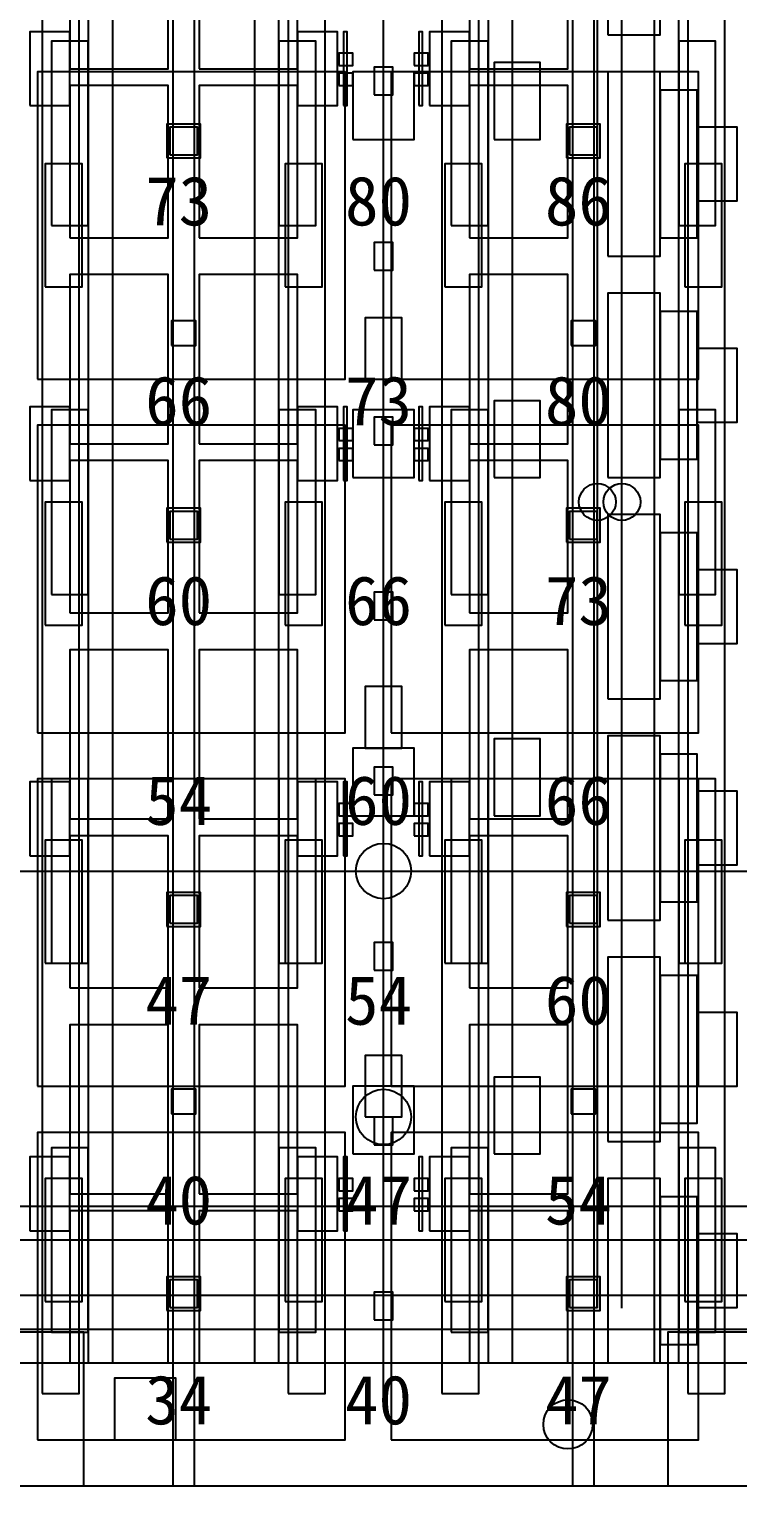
# Model space of a CAD drawing. Header units: metres. Extents: x -1640 to 1560, y -268 to 2338.
# Drawn here: x 48.23 to 71.28, y 1569 to 1616.39 of the extents above; entities that cross this region are included whole.
import ezdxf

# ---------------------------------------------------------------- set-up
doc = ezdxf.new("R2010")
doc.units = ezdxf.units.M
for name, color, linetype in [('1F_CHL', 4, 'Continuous'), ('1F_EHS_GAS_DETECTOR', 6, 'Continuous'), ('1F_EHS_SAFETY_SHOWER_EYEWASH_CONCEPT', 3, 'Continuous'), ('1F_PUMP', 2, 'Continuous'), ('1F_SCR', 3, 'Continuous'), ('1F_STRUCT_COLUMN', 8, 'Continuous'), ('1F_ZONE', 3, 'Continuous'), ('2F_CSF_LATERAL_RACK_CONCEPT', 9, 'Continuous'), ('2F_EHS_GAS_DETECTOR', 6, 'Continuous'), ('2F_RFG', 5, 'Continuous'), ('2F_STRUCT_COLUMN', 8, 'Continuous'), ('2F_VMB', 6, 'Continuous'), ('2F_ZONE', 3, 'Continuous'), ('3F_CLEANROOM_OVERHEAD_PIPE_DUCT_CONCEPT', 9, 'Continuous'), ('3F_EHS_EGRESS_DIST_M', 2, 'Continuous'), ('3F_ETCH', 2, 'Continuous'), ('3F_FOUP', 5, 'Continuous'), ('3F_OHT', 9, 'Continuous'), ('3F_OHTV', 1, 'Continuous'), ('3F_PHOTO', 1, 'Continuous'), ('3F_STRUCT_COLUMN', 8, 'Continuous'), ('3F_TBAR', 6, 'Continuous'), ('3F_ZONE', 3, 'Continuous'), ('4F_FFU', 1, 'Continuous'), ('4F_STRUCT_PLENUM_TRUSS_CONCEPT', 9, 'Continuous'), ('4F_ZONE', 3, 'Continuous'), ('5F_CHL', 4, 'Continuous'), ('5F_EHS_GAS_DETECTOR', 6, 'Continuous'), ('5F_EHS_SAFETY_SHOWER_EYEWASH_CONCEPT', 3, 'Continuous'), ('5F_PUMP', 2, 'Continuous'), ('5F_SCR', 3, 'Continuous'), ('5F_STRUCT_COLUMN', 8, 'Continuous'), ('5F_ZONE', 3, 'Continuous'), ('6F_CSF_LATERAL_RACK_CONCEPT', 9, 'Continuous'), ('6F_EHS_GAS_DETECTOR', 6, 'Continuous'), ('6F_RFG', 5, 'Continuous'), ('6F_STRUCT_COLUMN', 8, 'Continuous'), ('6F_VMB', 6, 'Continuous'), ('6F_ZONE', 3, 'Continuous'), ('7F_CLEANROOM_OVERHEAD_PIPE_DUCT_CONCEPT', 9, 'Continuous'), ('7F_EHS_EGRESS_DIST_M', 2, 'Continuous'), ('7F_ETCH', 2, 'Continuous'), ('7F_FOUP', 5, 'Continuous'), ('7F_OHT', 9, 'Continuous'), ('7F_OHTV', 1, 'Continuous'), ('7F_PHOTO', 1, 'Continuous'), ('7F_STRUCT_COLUMN', 8, 'Continuous'), ('7F_TBAR', 6, 'Continuous'), ('7F_ZONE', 3, 'Continuous'), ('8F_FFU', 1, 'Continuous'), ('8F_STRUCT_PLENUM_TRUSS_CONCEPT', 9, 'Continuous'), ('8F_ZONE', 3, 'Continuous'), ('RF_RSC', 4, 'Continuous'), ('RF_STACK', 2, 'Continuous'), ('UTIL_GAS.SPEC_CONCEPT', 3, 'Continuous'), ('UTIL_PCW.R_CONCEPT', 1, 'Continuous'), ('UTIL_PCW.R_RISER', 1, 'Continuous'), ('UTIL_PCW.S_CONCEPT', 6, 'Continuous'), ('UTIL_PCW.S_RISER', 6, 'Continuous'), ('UTIL_UPW.R_CONCEPT', 2, 'Continuous'), ('UTIL_UPW.S_CONCEPT', 1, 'Continuous'), ('UTIL_WW.AA_CONCEPT', 3, 'Continuous'), ('UTIL_WW.F_CONCEPT', 2, 'Continuous'), ('UTIL_WW.ORG_CONCEPT', 4, 'Continuous')]:
    doc.layers.add(name, color=color, linetype=linetype)

msp = doc.modelspace()

# ---------------------------------------------------------------- linework, layer by layer
at = {"layer": '1F_CHL'}
for points in [[(63.35, 1612.8), (64.85, 1612.8), (64.85, 1615.3), (63.35, 1615.3)], [(63.35, 1601.8), (64.85, 1601.8), (64.85, 1604.3), (63.35, 1604.3)], [(63.35, 1590.8), (64.85, 1590.8), (64.85, 1593.3), (63.35, 1593.3)], [(63.35, 1579.8), (64.85, 1579.8), (64.85, 1582.3), (63.35, 1582.3)]]:
    msp.add_lwpolyline(points, close=True, dxfattribs=at)
at = {"layer": '1F_EHS_GAS_DETECTOR'}
msp.add_circle((59.75, 1581), 0.9, dxfattribs=at)
at = {"layer": '1F_EHS_SAFETY_SHOWER_EYEWASH_CONCEPT'}
msp.add_circle((65.75, 1571), 0.8, dxfattribs=at)
at = {"layer": '1F_PUMP'}
for points in [[(48.75, 1608), (49.95, 1608), (49.95, 1612), (48.75, 1612)], [(56.55, 1608), (57.75, 1608), (57.75, 1612), (56.55, 1612)], [(61.75, 1608), (62.95, 1608), (62.95, 1612), (61.75, 1612)], [(69.55, 1608), (70.75, 1608), (70.75, 1612), (69.55, 1612)], [(48.75, 1597), (49.95, 1597), (49.95, 1601), (48.75, 1601)], [(56.55, 1597), (57.75, 1597), (57.75, 1601), (56.55, 1601)], [(61.75, 1597), (62.95, 1597), (62.95, 1601), (61.75, 1601)], [(69.55, 1597), (70.75, 1597), (70.75, 1601), (69.55, 1601)], [(48.75, 1586), (49.95, 1586), (49.95, 1590), (48.75, 1590)], [(56.55, 1586), (57.75, 1586), (57.75, 1590), (56.55, 1590)], [(61.75, 1586), (62.95, 1586), (62.95, 1590), (61.75, 1590)], [(69.55, 1586), (70.75, 1586), (70.75, 1590), (69.55, 1590)], [(48.75, 1575), (49.95, 1575), (49.95, 1579), (48.75, 1579)], [(56.55, 1575), (57.75, 1575), (57.75, 1579), (56.55, 1579)], [(61.75, 1575), (62.95, 1575), (62.95, 1579), (61.75, 1579)], [(69.55, 1575), (70.75, 1575), (70.75, 1579), (69.55, 1579)]]:
    msp.add_lwpolyline(points, close=True, dxfattribs=at)
at = {"layer": '1F_SCR'}
for points in [[(58.75, 1612.8), (60.75, 1612.8), (60.75, 1615), (58.75, 1615)], [(58.75, 1601.8), (60.75, 1601.8), (60.75, 1604), (58.75, 1604)], [(58.75, 1590.8), (60.75, 1590.8), (60.75, 1593), (58.75, 1593)], [(58.75, 1579.8), (60.75, 1579.8), (60.75, 1582), (58.75, 1582)]]:
    msp.add_lwpolyline(points, close=True, dxfattribs=at)
at = {"layer": '1F_STRUCT_COLUMN'}
for points in [[(52.7, 1612.2), (53.8, 1612.2), (53.8, 1613.3), (52.7, 1613.3)], [(65.7, 1612.2), (66.8, 1612.2), (66.8, 1613.3), (65.7, 1613.3)], [(52.7, 1599.7), (53.8, 1599.7), (53.8, 1600.8), (52.7, 1600.8)], [(65.7, 1599.7), (66.8, 1599.7), (66.8, 1600.8), (65.7, 1600.8)], [(52.7, 1587.2), (53.8, 1587.2), (53.8, 1588.3), (52.7, 1588.3)], [(65.7, 1587.2), (66.8, 1587.2), (66.8, 1588.3), (65.7, 1588.3)], [(52.7, 1574.7), (53.8, 1574.7), (53.8, 1575.8), (52.7, 1575.8)], [(65.7, 1574.7), (66.8, 1574.7), (66.8, 1575.8), (65.7, 1575.8)]]:
    msp.add_lwpolyline(points, close=True, dxfattribs=at)
at = {"layer": '1F_ZONE'}
msp.add_lwpolyline([(-33.5, 1569), (192, 1569), (192, 1723), (-33.5, 1723)], close=True, dxfattribs=at)
at = {"layer": '2F_CSF_LATERAL_RACK_CONCEPT'}
for points in [[(50.15, 1573), (50.95, 1573), (50.95, 1719), (50.15, 1719)], [(55.55, 1573), (56.35, 1573), (56.35, 1719), (55.55, 1719)], [(63.15, 1573), (63.95, 1573), (63.95, 1719), (63.15, 1719)], [(68.55, 1573), (69.35, 1573), (69.35, 1719), (68.55, 1719)]]:
    msp.add_lwpolyline(points, close=True, dxfattribs=at)
at = {"layer": '2F_EHS_GAS_DETECTOR'}
msp.add_circle((59.75, 1589), 0.9, dxfattribs=at)
at = {"layer": '2F_RFG'}
for points in [[(48.95, 1610), (50.15, 1610), (50.15, 1616), (48.95, 1616)], [(56.35, 1610), (57.55, 1610), (57.55, 1616), (56.35, 1616)], [(61.95, 1610), (63.15, 1610), (63.15, 1616), (61.95, 1616)], [(69.35, 1610), (70.55, 1610), (70.55, 1616), (69.35, 1616)], [(48.95, 1598), (50.15, 1598), (50.15, 1604), (48.95, 1604)], [(56.35, 1598), (57.55, 1598), (57.55, 1604), (56.35, 1604)], [(61.95, 1598), (63.15, 1598), (63.15, 1604), (61.95, 1604)], [(69.35, 1598), (70.55, 1598), (70.55, 1604), (69.35, 1604)], [(48.95, 1586), (50.15, 1586), (50.15, 1592), (48.95, 1592)], [(56.35, 1586), (57.55, 1586), (57.55, 1592), (56.35, 1592)], [(61.95, 1586), (63.15, 1586), (63.15, 1592), (61.95, 1592)], [(69.35, 1586), (70.55, 1586), (70.55, 1592), (69.35, 1592)], [(48.95, 1574), (50.15, 1574), (50.15, 1580), (48.95, 1580)], [(56.35, 1574), (57.55, 1574), (57.55, 1580), (56.35, 1580)], [(61.95, 1574), (63.15, 1574), (63.15, 1580), (61.95, 1580)], [(69.35, 1574), (70.55, 1574), (70.55, 1580), (69.35, 1580)]]:
    msp.add_lwpolyline(points, close=True, dxfattribs=at)
at = {"layer": '2F_STRUCT_COLUMN'}
for points in [[(52.8, 1612.3), (53.7, 1612.3), (53.7, 1613.2), (52.8, 1613.2)], [(65.8, 1612.3), (66.7, 1612.3), (66.7, 1613.2), (65.8, 1613.2)], [(52.8, 1599.8), (53.7, 1599.8), (53.7, 1600.7), (52.8, 1600.7)], [(65.8, 1599.8), (66.7, 1599.8), (66.7, 1600.7), (65.8, 1600.7)], [(52.8, 1587.3), (53.7, 1587.3), (53.7, 1588.2), (52.8, 1588.2)], [(65.8, 1587.3), (66.7, 1587.3), (66.7, 1588.2), (65.8, 1588.2)], [(52.8, 1574.8), (53.7, 1574.8), (53.7, 1575.7), (52.8, 1575.7)], [(65.8, 1574.8), (66.7, 1574.8), (66.7, 1575.7), (65.8, 1575.7)]]:
    msp.add_lwpolyline(points, close=True, dxfattribs=at)
at = {"layer": '2F_VMB'}
for points in [[(59.15, 1605), (60.35, 1605), (60.35, 1607), (59.15, 1607)], [(59.15, 1593), (60.35, 1593), (60.35, 1595), (59.15, 1595)], [(59.15, 1581), (60.35, 1581), (60.35, 1583), (59.15, 1583)]]:
    msp.add_lwpolyline(points, close=True, dxfattribs=at)
at = {"layer": '2F_ZONE'}
msp.add_lwpolyline([(-33.5, 1569), (192, 1569), (192, 1723), (-33.5, 1723)], close=True, dxfattribs=at)
at = {"layer": '3F_CLEANROOM_OVERHEAD_PIPE_DUCT_CONCEPT'}
for points in [[(48.65, 1572), (49.85, 1572), (49.85, 1720), (48.65, 1720)], [(56.65, 1572), (57.85, 1572), (57.85, 1720), (56.65, 1720)], [(61.65, 1572), (62.85, 1572), (62.85, 1720), (61.65, 1720)], [(69.65, 1572), (70.85, 1572), (70.85, 1720), (69.65, 1720)]]:
    msp.add_lwpolyline(points, close=True, dxfattribs=at)
at = {"layer": '3F_ETCH'}
for points in [[(67.05, 1616.2), (68.75, 1616.2), (68.75, 1622.2), (67.05, 1622.2)], [(67.05, 1609), (68.75, 1609), (68.75, 1615), (67.05, 1615)], [(68.75, 1609.6), (69.95, 1609.6), (69.95, 1614.4), (68.75, 1614.4)], [(69.95, 1610.8), (71.25, 1610.8), (71.25, 1613.2), (69.95, 1613.2)], [(67.05, 1601.8), (68.75, 1601.8), (68.75, 1607.8), (67.05, 1607.8)], [(68.75, 1602.4), (69.95, 1602.4), (69.95, 1607.2), (68.75, 1607.2)], [(69.95, 1603.6), (71.25, 1603.6), (71.25, 1606), (69.95, 1606)], [(67.05, 1594.6), (68.75, 1594.6), (68.75, 1600.6), (67.05, 1600.6)], [(68.75, 1595.2), (69.95, 1595.2), (69.95, 1600), (68.75, 1600)], [(69.95, 1596.4), (71.25, 1596.4), (71.25, 1598.8), (69.95, 1598.8)], [(67.05, 1587.4), (68.75, 1587.4), (68.75, 1593.4), (67.05, 1593.4)], [(68.75, 1588), (69.95, 1588), (69.95, 1592.8), (68.75, 1592.8)], [(69.95, 1589.2), (71.25, 1589.2), (71.25, 1591.6), (69.95, 1591.6)], [(67.05, 1580.2), (68.75, 1580.2), (68.75, 1586.2), (67.05, 1586.2)], [(68.75, 1580.8), (69.95, 1580.8), (69.95, 1585.6), (68.75, 1585.6)], [(69.95, 1582), (71.25, 1582), (71.25, 1584.4), (69.95, 1584.4)], [(67.05, 1573), (68.75, 1573), (68.75, 1579), (67.05, 1579)], [(68.75, 1573.6), (69.95, 1573.6), (69.95, 1578.4), (68.75, 1578.4)], [(69.95, 1574.8), (71.25, 1574.8), (71.25, 1577.2), (69.95, 1577.2)]]:
    msp.add_lwpolyline(points, close=True, dxfattribs=at)
at = {"layer": '3F_FOUP'}
for points in [[(58.3, 1615.2), (58.75, 1615.2), (58.75, 1615.6), (58.3, 1615.6)], [(60.75, 1615.2), (61.2, 1615.2), (61.2, 1615.6), (60.75, 1615.6)], [(58.3, 1614.55), (58.75, 1614.55), (58.75, 1614.95), (58.3, 1614.95)], [(60.75, 1614.55), (61.2, 1614.55), (61.2, 1614.95), (60.75, 1614.95)], [(58.3, 1603), (58.75, 1603), (58.75, 1603.4), (58.3, 1603.4)], [(60.75, 1603), (61.2, 1603), (61.2, 1603.4), (60.75, 1603.4)], [(58.3, 1602.35), (58.75, 1602.35), (58.75, 1602.75), (58.3, 1602.75)], [(60.75, 1602.35), (61.2, 1602.35), (61.2, 1602.75), (60.75, 1602.75)], [(58.3, 1590.8), (58.75, 1590.8), (58.75, 1591.2), (58.3, 1591.2)], [(60.75, 1590.8), (61.2, 1590.8), (61.2, 1591.2), (60.75, 1591.2)], [(58.3, 1590.15), (58.75, 1590.15), (58.75, 1590.55), (58.3, 1590.55)], [(60.75, 1590.15), (61.2, 1590.15), (61.2, 1590.55), (60.75, 1590.55)], [(58.3, 1578.6), (58.75, 1578.6), (58.75, 1579), (58.3, 1579)], [(60.75, 1578.6), (61.2, 1578.6), (61.2, 1579), (60.75, 1579)], [(58.3, 1577.95), (58.75, 1577.95), (58.75, 1578.35), (58.3, 1578.35)], [(60.75, 1577.95), (61.2, 1577.95), (61.2, 1578.35), (60.75, 1578.35)]]:
    msp.add_lwpolyline(points, close=True, dxfattribs=at)
at = {"layer": '3F_OHT'}
msp.add_line((59.75, 1572), (59.75, 1642), dxfattribs=at)
at = {"layer": '3F_OHTV'}
for points in [[(59.45, 1614.25), (60.05, 1614.25), (60.05, 1615.15), (59.45, 1615.15)], [(59.45, 1608.55), (60.05, 1608.55), (60.05, 1609.45), (59.45, 1609.45)], [(59.45, 1602.86), (60.05, 1602.86), (60.05, 1603.76), (59.45, 1603.76)], [(59.45, 1597.17), (60.05, 1597.17), (60.05, 1598.07), (59.45, 1598.07)], [(59.45, 1591.48), (60.05, 1591.48), (60.05, 1592.38), (59.45, 1592.38)], [(59.45, 1585.78), (60.05, 1585.78), (60.05, 1586.68), (59.45, 1586.68)], [(59.45, 1580.09), (60.05, 1580.09), (60.05, 1580.99), (59.45, 1580.99)], [(59.45, 1574.4), (60.05, 1574.4), (60.05, 1575.3), (59.45, 1575.3)]]:
    msp.add_lwpolyline(points, close=True, dxfattribs=at)
at = {"layer": '3F_PHOTO'}
for points in [[(49.55, 1615.1), (52.75, 1615.1), (52.75, 1620.6), (49.55, 1620.6)], [(53.75, 1615.1), (56.95, 1615.1), (56.95, 1620.6), (53.75, 1620.6)], [(62.55, 1615.1), (65.75, 1615.1), (65.75, 1620.6), (62.55, 1620.6)], [(48.25, 1613.9), (49.55, 1613.9), (49.55, 1616.3), (48.25, 1616.3)], [(56.95, 1613.9), (58.25, 1613.9), (58.25, 1616.3), (56.95, 1616.3)], [(61.25, 1613.9), (62.55, 1613.9), (62.55, 1616.3), (61.25, 1616.3)], [(49.55, 1609.6), (52.75, 1609.6), (52.75, 1614.55), (49.55, 1614.55)], [(53.75, 1609.6), (56.95, 1609.6), (56.95, 1614.55), (53.75, 1614.55)], [(62.55, 1609.6), (65.75, 1609.6), (65.75, 1614.55), (62.55, 1614.55)], [(49.55, 1602.9), (52.75, 1602.9), (52.75, 1608.4), (49.55, 1608.4)], [(53.75, 1602.9), (56.95, 1602.9), (56.95, 1608.4), (53.75, 1608.4)], [(62.55, 1602.9), (65.75, 1602.9), (65.75, 1608.4), (62.55, 1608.4)], [(48.25, 1601.7), (49.55, 1601.7), (49.55, 1604.1), (48.25, 1604.1)], [(56.95, 1601.7), (58.25, 1601.7), (58.25, 1604.1), (56.95, 1604.1)], [(61.25, 1601.7), (62.55, 1601.7), (62.55, 1604.1), (61.25, 1604.1)], [(49.55, 1597.4), (52.75, 1597.4), (52.75, 1602.35), (49.55, 1602.35)], [(53.75, 1597.4), (56.95, 1597.4), (56.95, 1602.35), (53.75, 1602.35)], [(62.55, 1597.4), (65.75, 1597.4), (65.75, 1602.35), (62.55, 1602.35)], [(49.55, 1590.7), (52.75, 1590.7), (52.75, 1596.2), (49.55, 1596.2)], [(53.75, 1590.7), (56.95, 1590.7), (56.95, 1596.2), (53.75, 1596.2)], [(62.55, 1590.7), (65.75, 1590.7), (65.75, 1596.2), (62.55, 1596.2)], [(48.25, 1589.5), (49.55, 1589.5), (49.55, 1591.9), (48.25, 1591.9)], [(56.95, 1589.5), (58.25, 1589.5), (58.25, 1591.9), (56.95, 1591.9)], [(61.25, 1589.5), (62.55, 1589.5), (62.55, 1591.9), (61.25, 1591.9)], [(49.55, 1585.2), (52.75, 1585.2), (52.75, 1590.15), (49.55, 1590.15)], [(53.75, 1585.2), (56.95, 1585.2), (56.95, 1590.15), (53.75, 1590.15)], [(62.55, 1585.2), (65.75, 1585.2), (65.75, 1590.15), (62.55, 1590.15)], [(49.55, 1578.5), (52.75, 1578.5), (52.75, 1584), (49.55, 1584)], [(53.75, 1578.5), (56.95, 1578.5), (56.95, 1584), (53.75, 1584)], [(62.55, 1578.5), (65.75, 1578.5), (65.75, 1584), (62.55, 1584)], [(48.25, 1577.3), (49.55, 1577.3), (49.55, 1579.7), (48.25, 1579.7)], [(56.95, 1577.3), (58.25, 1577.3), (58.25, 1579.7), (56.95, 1579.7)], [(61.25, 1577.3), (62.55, 1577.3), (62.55, 1579.7), (61.25, 1579.7)], [(49.55, 1573), (52.75, 1573), (52.75, 1577.95), (49.55, 1577.95)], [(53.75, 1573), (56.95, 1573), (56.95, 1577.95), (53.75, 1577.95)], [(62.55, 1573), (65.75, 1573), (65.75, 1577.95), (62.55, 1577.95)]]:
    msp.add_lwpolyline(points, close=True, dxfattribs=at)
at = {"layer": '3F_STRUCT_COLUMN'}
for points in [[(52.85, 1606.1), (53.65, 1606.1), (53.65, 1606.9), (52.85, 1606.9)], [(65.85, 1606.1), (66.65, 1606.1), (66.65, 1606.9), (65.85, 1606.9)], [(52.85, 1581.1), (53.65, 1581.1), (53.65, 1581.9), (52.85, 1581.9)], [(65.85, 1581.1), (66.65, 1581.1), (66.65, 1581.9), (65.85, 1581.9)]]:
    msp.add_lwpolyline(points, close=True, dxfattribs=at)
at = {"layer": '3F_TBAR'}
for points in [[(58.45, 1613.9), (58.57, 1613.9), (58.57, 1616.3), (58.45, 1616.3)], [(60.9, 1613.9), (61.02, 1613.9), (61.02, 1616.3), (60.9, 1616.3)], [(58.45, 1601.7), (58.57, 1601.7), (58.57, 1604.1), (58.45, 1604.1)], [(60.9, 1601.7), (61.02, 1601.7), (61.02, 1604.1), (60.9, 1604.1)], [(58.45, 1589.5), (58.57, 1589.5), (58.57, 1591.9), (58.45, 1591.9)], [(60.9, 1589.5), (61.02, 1589.5), (61.02, 1591.9), (60.9, 1591.9)], [(58.45, 1577.3), (58.57, 1577.3), (58.57, 1579.7), (58.45, 1579.7)], [(60.9, 1577.3), (61.02, 1577.3), (61.02, 1579.7), (60.9, 1579.7)]]:
    msp.add_lwpolyline(points, close=True, dxfattribs=at)
at = {"layer": '3F_ZONE'}
msp.add_lwpolyline([(-33.5, 1569), (192, 1569), (192, 1723), (-33.5, 1723)], close=True, dxfattribs=at)
at = {"layer": '4F_FFU'}
for points in [[(48.5, 1605), (58.5, 1605), (58.5, 1615), (48.5, 1615)], [(60, 1605), (70, 1605), (70, 1615), (60, 1615)], [(48.5, 1593.5), (58.5, 1593.5), (58.5, 1603.5), (48.5, 1603.5)], [(60, 1593.5), (70, 1593.5), (70, 1603.5), (60, 1603.5)], [(48.5, 1582), (58.5, 1582), (58.5, 1592), (48.5, 1592)], [(60, 1582), (70, 1582), (70, 1592), (60, 1592)], [(48.5, 1570.5), (58.5, 1570.5), (58.5, 1580.5), (48.5, 1580.5)], [(60, 1570.5), (70, 1570.5), (70, 1580.5), (60, 1580.5)]]:
    msp.add_lwpolyline(points, close=True, dxfattribs=at)
at = {"layer": '4F_STRUCT_PLENUM_TRUSS_CONCEPT'}
for points in [[(52.9, 1569), (53.6, 1569), (53.6, 1723), (52.9, 1723)], [(65.9, 1569), (66.6, 1569), (66.6, 1723), (65.9, 1723)]]:
    msp.add_lwpolyline(points, close=True, dxfattribs=at)
at = {"layer": '4F_ZONE'}
msp.add_lwpolyline([(-33.5, 1569), (192, 1569), (192, 1723), (-33.5, 1723)], close=True, dxfattribs=at)
at = {"layer": '5F_CHL'}
for points in [[(63.35, 1612.8), (64.85, 1612.8), (64.85, 1615.3), (63.35, 1615.3)], [(63.35, 1601.8), (64.85, 1601.8), (64.85, 1604.3), (63.35, 1604.3)], [(63.35, 1590.8), (64.85, 1590.8), (64.85, 1593.3), (63.35, 1593.3)], [(63.35, 1579.8), (64.85, 1579.8), (64.85, 1582.3), (63.35, 1582.3)]]:
    msp.add_lwpolyline(points, close=True, dxfattribs=at)
at = {"layer": '5F_EHS_GAS_DETECTOR'}
msp.add_circle((59.75, 1581), 0.9, dxfattribs=at)
at = {"layer": '5F_EHS_SAFETY_SHOWER_EYEWASH_CONCEPT'}
msp.add_circle((65.75, 1571), 0.8, dxfattribs=at)
at = {"layer": '5F_PUMP'}
for points in [[(48.75, 1608), (49.95, 1608), (49.95, 1612), (48.75, 1612)], [(56.55, 1608), (57.75, 1608), (57.75, 1612), (56.55, 1612)], [(61.75, 1608), (62.95, 1608), (62.95, 1612), (61.75, 1612)], [(69.55, 1608), (70.75, 1608), (70.75, 1612), (69.55, 1612)], [(48.75, 1597), (49.95, 1597), (49.95, 1601), (48.75, 1601)], [(56.55, 1597), (57.75, 1597), (57.75, 1601), (56.55, 1601)], [(61.75, 1597), (62.95, 1597), (62.95, 1601), (61.75, 1601)], [(69.55, 1597), (70.75, 1597), (70.75, 1601), (69.55, 1601)], [(48.75, 1586), (49.95, 1586), (49.95, 1590), (48.75, 1590)], [(56.55, 1586), (57.75, 1586), (57.75, 1590), (56.55, 1590)], [(61.75, 1586), (62.95, 1586), (62.95, 1590), (61.75, 1590)], [(69.55, 1586), (70.75, 1586), (70.75, 1590), (69.55, 1590)], [(48.75, 1575), (49.95, 1575), (49.95, 1579), (48.75, 1579)], [(56.55, 1575), (57.75, 1575), (57.75, 1579), (56.55, 1579)], [(61.75, 1575), (62.95, 1575), (62.95, 1579), (61.75, 1579)], [(69.55, 1575), (70.75, 1575), (70.75, 1579), (69.55, 1579)]]:
    msp.add_lwpolyline(points, close=True, dxfattribs=at)
at = {"layer": '5F_SCR'}
for points in [[(58.75, 1612.8), (60.75, 1612.8), (60.75, 1615), (58.75, 1615)], [(58.75, 1601.8), (60.75, 1601.8), (60.75, 1604), (58.75, 1604)], [(58.75, 1590.8), (60.75, 1590.8), (60.75, 1593), (58.75, 1593)], [(58.75, 1579.8), (60.75, 1579.8), (60.75, 1582), (58.75, 1582)]]:
    msp.add_lwpolyline(points, close=True, dxfattribs=at)
at = {"layer": '5F_STRUCT_COLUMN'}
for points in [[(52.7, 1612.2), (53.8, 1612.2), (53.8, 1613.3), (52.7, 1613.3)], [(65.7, 1612.2), (66.8, 1612.2), (66.8, 1613.3), (65.7, 1613.3)], [(52.7, 1599.7), (53.8, 1599.7), (53.8, 1600.8), (52.7, 1600.8)], [(65.7, 1599.7), (66.8, 1599.7), (66.8, 1600.8), (65.7, 1600.8)], [(52.7, 1587.2), (53.8, 1587.2), (53.8, 1588.3), (52.7, 1588.3)], [(65.7, 1587.2), (66.8, 1587.2), (66.8, 1588.3), (65.7, 1588.3)], [(52.7, 1574.7), (53.8, 1574.7), (53.8, 1575.8), (52.7, 1575.8)], [(65.7, 1574.7), (66.8, 1574.7), (66.8, 1575.8), (65.7, 1575.8)]]:
    msp.add_lwpolyline(points, close=True, dxfattribs=at)
at = {"layer": '5F_ZONE'}
msp.add_lwpolyline([(-33.5, 1569), (192, 1569), (192, 1723), (-33.5, 1723)], close=True, dxfattribs=at)
at = {"layer": '6F_CSF_LATERAL_RACK_CONCEPT'}
for points in [[(50.15, 1573), (50.95, 1573), (50.95, 1719), (50.15, 1719)], [(55.55, 1573), (56.35, 1573), (56.35, 1719), (55.55, 1719)], [(63.15, 1573), (63.95, 1573), (63.95, 1719), (63.15, 1719)], [(68.55, 1573), (69.35, 1573), (69.35, 1719), (68.55, 1719)]]:
    msp.add_lwpolyline(points, close=True, dxfattribs=at)
at = {"layer": '6F_EHS_GAS_DETECTOR'}
msp.add_circle((59.75, 1589), 0.9, dxfattribs=at)
at = {"layer": '6F_RFG'}
for points in [[(48.95, 1610), (50.15, 1610), (50.15, 1616), (48.95, 1616)], [(56.35, 1610), (57.55, 1610), (57.55, 1616), (56.35, 1616)], [(61.95, 1610), (63.15, 1610), (63.15, 1616), (61.95, 1616)], [(69.35, 1610), (70.55, 1610), (70.55, 1616), (69.35, 1616)], [(48.95, 1598), (50.15, 1598), (50.15, 1604), (48.95, 1604)], [(56.35, 1598), (57.55, 1598), (57.55, 1604), (56.35, 1604)], [(61.95, 1598), (63.15, 1598), (63.15, 1604), (61.95, 1604)], [(69.35, 1598), (70.55, 1598), (70.55, 1604), (69.35, 1604)], [(48.95, 1586), (50.15, 1586), (50.15, 1592), (48.95, 1592)], [(56.35, 1586), (57.55, 1586), (57.55, 1592), (56.35, 1592)], [(61.95, 1586), (63.15, 1586), (63.15, 1592), (61.95, 1592)], [(69.35, 1586), (70.55, 1586), (70.55, 1592), (69.35, 1592)], [(48.95, 1574), (50.15, 1574), (50.15, 1580), (48.95, 1580)], [(56.35, 1574), (57.55, 1574), (57.55, 1580), (56.35, 1580)], [(61.95, 1574), (63.15, 1574), (63.15, 1580), (61.95, 1580)], [(69.35, 1574), (70.55, 1574), (70.55, 1580), (69.35, 1580)]]:
    msp.add_lwpolyline(points, close=True, dxfattribs=at)
at = {"layer": '6F_STRUCT_COLUMN'}
for points in [[(52.8, 1612.3), (53.7, 1612.3), (53.7, 1613.2), (52.8, 1613.2)], [(65.8, 1612.3), (66.7, 1612.3), (66.7, 1613.2), (65.8, 1613.2)], [(52.8, 1599.8), (53.7, 1599.8), (53.7, 1600.7), (52.8, 1600.7)], [(65.8, 1599.8), (66.7, 1599.8), (66.7, 1600.7), (65.8, 1600.7)], [(52.8, 1587.3), (53.7, 1587.3), (53.7, 1588.2), (52.8, 1588.2)], [(65.8, 1587.3), (66.7, 1587.3), (66.7, 1588.2), (65.8, 1588.2)], [(52.8, 1574.8), (53.7, 1574.8), (53.7, 1575.7), (52.8, 1575.7)], [(65.8, 1574.8), (66.7, 1574.8), (66.7, 1575.7), (65.8, 1575.7)]]:
    msp.add_lwpolyline(points, close=True, dxfattribs=at)
at = {"layer": '6F_VMB'}
for points in [[(59.15, 1605), (60.35, 1605), (60.35, 1607), (59.15, 1607)], [(59.15, 1593), (60.35, 1593), (60.35, 1595), (59.15, 1595)], [(59.15, 1581), (60.35, 1581), (60.35, 1583), (59.15, 1583)]]:
    msp.add_lwpolyline(points, close=True, dxfattribs=at)
at = {"layer": '6F_ZONE'}
msp.add_lwpolyline([(-33.5, 1569), (192, 1569), (192, 1723), (-33.5, 1723)], close=True, dxfattribs=at)
at = {"layer": '7F_CLEANROOM_OVERHEAD_PIPE_DUCT_CONCEPT'}
for points in [[(48.65, 1572), (49.85, 1572), (49.85, 1720), (48.65, 1720)], [(56.65, 1572), (57.85, 1572), (57.85, 1720), (56.65, 1720)], [(61.65, 1572), (62.85, 1572), (62.85, 1720), (61.65, 1720)], [(69.65, 1572), (70.85, 1572), (70.85, 1720), (69.65, 1720)]]:
    msp.add_lwpolyline(points, close=True, dxfattribs=at)
at = {"layer": '7F_ETCH'}
for points in [[(67.05, 1616.2), (68.75, 1616.2), (68.75, 1622.2), (67.05, 1622.2)], [(67.05, 1609), (68.75, 1609), (68.75, 1615), (67.05, 1615)], [(68.75, 1609.6), (69.95, 1609.6), (69.95, 1614.4), (68.75, 1614.4)], [(69.95, 1610.8), (71.25, 1610.8), (71.25, 1613.2), (69.95, 1613.2)], [(67.05, 1601.8), (68.75, 1601.8), (68.75, 1607.8), (67.05, 1607.8)], [(68.75, 1602.4), (69.95, 1602.4), (69.95, 1607.2), (68.75, 1607.2)], [(69.95, 1603.6), (71.25, 1603.6), (71.25, 1606), (69.95, 1606)], [(67.05, 1594.6), (68.75, 1594.6), (68.75, 1600.6), (67.05, 1600.6)], [(68.75, 1595.2), (69.95, 1595.2), (69.95, 1600), (68.75, 1600)], [(69.95, 1596.4), (71.25, 1596.4), (71.25, 1598.8), (69.95, 1598.8)], [(67.05, 1587.4), (68.75, 1587.4), (68.75, 1593.4), (67.05, 1593.4)], [(68.75, 1588), (69.95, 1588), (69.95, 1592.8), (68.75, 1592.8)], [(69.95, 1589.2), (71.25, 1589.2), (71.25, 1591.6), (69.95, 1591.6)], [(67.05, 1580.2), (68.75, 1580.2), (68.75, 1586.2), (67.05, 1586.2)], [(68.75, 1580.8), (69.95, 1580.8), (69.95, 1585.6), (68.75, 1585.6)], [(69.95, 1582), (71.25, 1582), (71.25, 1584.4), (69.95, 1584.4)], [(67.05, 1573), (68.75, 1573), (68.75, 1579), (67.05, 1579)], [(68.75, 1573.6), (69.95, 1573.6), (69.95, 1578.4), (68.75, 1578.4)], [(69.95, 1574.8), (71.25, 1574.8), (71.25, 1577.2), (69.95, 1577.2)]]:
    msp.add_lwpolyline(points, close=True, dxfattribs=at)
at = {"layer": '7F_FOUP'}
for points in [[(58.3, 1615.2), (58.75, 1615.2), (58.75, 1615.6), (58.3, 1615.6)], [(60.75, 1615.2), (61.2, 1615.2), (61.2, 1615.6), (60.75, 1615.6)], [(58.3, 1614.55), (58.75, 1614.55), (58.75, 1614.95), (58.3, 1614.95)], [(60.75, 1614.55), (61.2, 1614.55), (61.2, 1614.95), (60.75, 1614.95)], [(58.3, 1603), (58.75, 1603), (58.75, 1603.4), (58.3, 1603.4)], [(60.75, 1603), (61.2, 1603), (61.2, 1603.4), (60.75, 1603.4)], [(58.3, 1602.35), (58.75, 1602.35), (58.75, 1602.75), (58.3, 1602.75)], [(60.75, 1602.35), (61.2, 1602.35), (61.2, 1602.75), (60.75, 1602.75)], [(58.3, 1590.8), (58.75, 1590.8), (58.75, 1591.2), (58.3, 1591.2)], [(60.75, 1590.8), (61.2, 1590.8), (61.2, 1591.2), (60.75, 1591.2)], [(58.3, 1590.15), (58.75, 1590.15), (58.75, 1590.55), (58.3, 1590.55)], [(60.75, 1590.15), (61.2, 1590.15), (61.2, 1590.55), (60.75, 1590.55)], [(58.3, 1578.6), (58.75, 1578.6), (58.75, 1579), (58.3, 1579)], [(60.75, 1578.6), (61.2, 1578.6), (61.2, 1579), (60.75, 1579)], [(58.3, 1577.95), (58.75, 1577.95), (58.75, 1578.35), (58.3, 1578.35)], [(60.75, 1577.95), (61.2, 1577.95), (61.2, 1578.35), (60.75, 1578.35)]]:
    msp.add_lwpolyline(points, close=True, dxfattribs=at)
at = {"layer": '7F_OHT'}
msp.add_line((59.75, 1572), (59.75, 1642), dxfattribs=at)
at = {"layer": '7F_OHTV'}
for points in [[(59.45, 1614.25), (60.05, 1614.25), (60.05, 1615.15), (59.45, 1615.15)], [(59.45, 1608.55), (60.05, 1608.55), (60.05, 1609.45), (59.45, 1609.45)], [(59.45, 1602.86), (60.05, 1602.86), (60.05, 1603.76), (59.45, 1603.76)], [(59.45, 1597.17), (60.05, 1597.17), (60.05, 1598.07), (59.45, 1598.07)], [(59.45, 1591.48), (60.05, 1591.48), (60.05, 1592.38), (59.45, 1592.38)], [(59.45, 1585.78), (60.05, 1585.78), (60.05, 1586.68), (59.45, 1586.68)], [(59.45, 1580.09), (60.05, 1580.09), (60.05, 1580.99), (59.45, 1580.99)], [(59.45, 1574.4), (60.05, 1574.4), (60.05, 1575.3), (59.45, 1575.3)]]:
    msp.add_lwpolyline(points, close=True, dxfattribs=at)
at = {"layer": '7F_PHOTO'}
for points in [[(49.55, 1615.1), (52.75, 1615.1), (52.75, 1620.6), (49.55, 1620.6)], [(53.75, 1615.1), (56.95, 1615.1), (56.95, 1620.6), (53.75, 1620.6)], [(62.55, 1615.1), (65.75, 1615.1), (65.75, 1620.6), (62.55, 1620.6)], [(48.25, 1613.9), (49.55, 1613.9), (49.55, 1616.3), (48.25, 1616.3)], [(56.95, 1613.9), (58.25, 1613.9), (58.25, 1616.3), (56.95, 1616.3)], [(61.25, 1613.9), (62.55, 1613.9), (62.55, 1616.3), (61.25, 1616.3)], [(49.55, 1609.6), (52.75, 1609.6), (52.75, 1614.55), (49.55, 1614.55)], [(53.75, 1609.6), (56.95, 1609.6), (56.95, 1614.55), (53.75, 1614.55)], [(62.55, 1609.6), (65.75, 1609.6), (65.75, 1614.55), (62.55, 1614.55)], [(49.55, 1602.9), (52.75, 1602.9), (52.75, 1608.4), (49.55, 1608.4)], [(53.75, 1602.9), (56.95, 1602.9), (56.95, 1608.4), (53.75, 1608.4)], [(62.55, 1602.9), (65.75, 1602.9), (65.75, 1608.4), (62.55, 1608.4)], [(48.25, 1601.7), (49.55, 1601.7), (49.55, 1604.1), (48.25, 1604.1)], [(56.95, 1601.7), (58.25, 1601.7), (58.25, 1604.1), (56.95, 1604.1)], [(61.25, 1601.7), (62.55, 1601.7), (62.55, 1604.1), (61.25, 1604.1)], [(49.55, 1597.4), (52.75, 1597.4), (52.75, 1602.35), (49.55, 1602.35)], [(53.75, 1597.4), (56.95, 1597.4), (56.95, 1602.35), (53.75, 1602.35)], [(62.55, 1597.4), (65.75, 1597.4), (65.75, 1602.35), (62.55, 1602.35)], [(49.55, 1590.7), (52.75, 1590.7), (52.75, 1596.2), (49.55, 1596.2)], [(53.75, 1590.7), (56.95, 1590.7), (56.95, 1596.2), (53.75, 1596.2)], [(62.55, 1590.7), (65.75, 1590.7), (65.75, 1596.2), (62.55, 1596.2)], [(48.25, 1589.5), (49.55, 1589.5), (49.55, 1591.9), (48.25, 1591.9)], [(56.95, 1589.5), (58.25, 1589.5), (58.25, 1591.9), (56.95, 1591.9)], [(61.25, 1589.5), (62.55, 1589.5), (62.55, 1591.9), (61.25, 1591.9)], [(49.55, 1585.2), (52.75, 1585.2), (52.75, 1590.15), (49.55, 1590.15)], [(53.75, 1585.2), (56.95, 1585.2), (56.95, 1590.15), (53.75, 1590.15)], [(62.55, 1585.2), (65.75, 1585.2), (65.75, 1590.15), (62.55, 1590.15)], [(49.55, 1578.5), (52.75, 1578.5), (52.75, 1584), (49.55, 1584)], [(53.75, 1578.5), (56.95, 1578.5), (56.95, 1584), (53.75, 1584)], [(62.55, 1578.5), (65.75, 1578.5), (65.75, 1584), (62.55, 1584)], [(48.25, 1577.3), (49.55, 1577.3), (49.55, 1579.7), (48.25, 1579.7)], [(56.95, 1577.3), (58.25, 1577.3), (58.25, 1579.7), (56.95, 1579.7)], [(61.25, 1577.3), (62.55, 1577.3), (62.55, 1579.7), (61.25, 1579.7)], [(49.55, 1573), (52.75, 1573), (52.75, 1577.95), (49.55, 1577.95)], [(53.75, 1573), (56.95, 1573), (56.95, 1577.95), (53.75, 1577.95)], [(62.55, 1573), (65.75, 1573), (65.75, 1577.95), (62.55, 1577.95)]]:
    msp.add_lwpolyline(points, close=True, dxfattribs=at)
at = {"layer": '7F_STRUCT_COLUMN'}
for points in [[(52.85, 1606.1), (53.65, 1606.1), (53.65, 1606.9), (52.85, 1606.9)], [(65.85, 1606.1), (66.65, 1606.1), (66.65, 1606.9), (65.85, 1606.9)], [(52.85, 1581.1), (53.65, 1581.1), (53.65, 1581.9), (52.85, 1581.9)], [(65.85, 1581.1), (66.65, 1581.1), (66.65, 1581.9), (65.85, 1581.9)]]:
    msp.add_lwpolyline(points, close=True, dxfattribs=at)
at = {"layer": '7F_TBAR'}
for points in [[(58.45, 1613.9), (58.57, 1613.9), (58.57, 1616.3), (58.45, 1616.3)], [(60.9, 1613.9), (61.02, 1613.9), (61.02, 1616.3), (60.9, 1616.3)], [(58.45, 1601.7), (58.57, 1601.7), (58.57, 1604.1), (58.45, 1604.1)], [(60.9, 1601.7), (61.02, 1601.7), (61.02, 1604.1), (60.9, 1604.1)], [(58.45, 1589.5), (58.57, 1589.5), (58.57, 1591.9), (58.45, 1591.9)], [(60.9, 1589.5), (61.02, 1589.5), (61.02, 1591.9), (60.9, 1591.9)], [(58.45, 1577.3), (58.57, 1577.3), (58.57, 1579.7), (58.45, 1579.7)], [(60.9, 1577.3), (61.02, 1577.3), (61.02, 1579.7), (60.9, 1579.7)]]:
    msp.add_lwpolyline(points, close=True, dxfattribs=at)
at = {"layer": '7F_ZONE'}
msp.add_lwpolyline([(-33.5, 1569), (192, 1569), (192, 1723), (-33.5, 1723)], close=True, dxfattribs=at)
at = {"layer": '8F_FFU'}
for points in [[(48.5, 1605), (58.5, 1605), (58.5, 1615), (48.5, 1615)], [(60, 1605), (70, 1605), (70, 1615), (60, 1615)], [(48.5, 1593.5), (58.5, 1593.5), (58.5, 1603.5), (48.5, 1603.5)], [(60, 1593.5), (70, 1593.5), (70, 1603.5), (60, 1603.5)], [(48.5, 1582), (58.5, 1582), (58.5, 1592), (48.5, 1592)], [(60, 1582), (70, 1582), (70, 1592), (60, 1592)], [(48.5, 1570.5), (58.5, 1570.5), (58.5, 1580.5), (48.5, 1580.5)], [(60, 1570.5), (70, 1570.5), (70, 1580.5), (60, 1580.5)]]:
    msp.add_lwpolyline(points, close=True, dxfattribs=at)
at = {"layer": '8F_STRUCT_PLENUM_TRUSS_CONCEPT'}
for points in [[(52.9, 1569), (53.6, 1569), (53.6, 1723), (52.9, 1723)], [(65.9, 1569), (66.6, 1569), (66.6, 1723), (65.9, 1723)]]:
    msp.add_lwpolyline(points, close=True, dxfattribs=at)
at = {"layer": '8F_ZONE'}
msp.add_lwpolyline([(-33.5, 1569), (192, 1569), (192, 1723), (-33.5, 1723)], close=True, dxfattribs=at)
at = {"layer": 'RF_RSC'}
for points in [[(43, 1569), (50, 1569), (50, 1574), (43, 1574)], [(69, 1569), (76, 1569), (76, 1574), (69, 1574)]]:
    msp.add_lwpolyline(points, close=True, dxfattribs=at)
at = {"layer": 'RF_STACK'}
msp.add_lwpolyline([(51, 1570.5), (53, 1570.5), (53, 1572.5), (51, 1572.5)], close=True, dxfattribs=at)
at = {"layer": 'UTIL_GAS.SPEC_CONCEPT'}
msp.add_line((-277.3, 1589), (188.3, 1589), dxfattribs=at)
msp.add_line((-277.3, 1589), (188.3, 1589), dxfattribs=at)
at = {"layer": 'UTIL_PCW.R_CONCEPT'}
msp.add_line((67.505, 1574.78), (67.505, 1717.23), dxfattribs=at)
msp.add_line((67.505, 1574.78), (67.505, 1717.23), dxfattribs=at)
at = {"layer": 'UTIL_PCW.R_RISER'}
msp.add_circle((67.505, 1601.005), 0.6, dxfattribs=at)
msp.add_circle((67.505, 1601.005), 0.6, dxfattribs=at)
at = {"layer": 'UTIL_PCW.S_CONCEPT'}
msp.add_line((66.705, 1574.78), (66.705, 1717.23), dxfattribs=at)
msp.add_line((66.705, 1574.78), (66.705, 1717.23), dxfattribs=at)
at = {"layer": 'UTIL_PCW.S_RISER'}
msp.add_circle((66.705, 1601.005), 0.6, dxfattribs=at)
msp.add_circle((66.705, 1601.005), 0.6, dxfattribs=at)
at = {"layer": 'UTIL_UPW.R_CONCEPT'}
msp.add_line((-279.3, 1578.1), (188.3, 1578.1), dxfattribs=at)
msp.add_line((-279.3, 1578.1), (188.3, 1578.1), dxfattribs=at)
at = {"layer": 'UTIL_UPW.S_CONCEPT'}
msp.add_line((-279.3, 1577), (188.3, 1577), dxfattribs=at)
msp.add_line((-279.3, 1577), (188.3, 1577), dxfattribs=at)
at = {"layer": 'UTIL_WW.AA_CONCEPT'}
msp.add_line((-279.3, 1574.1), (188.3, 1574.1), dxfattribs=at)
at = {"layer": 'UTIL_WW.F_CONCEPT'}
msp.add_line((-279.3, 1573), (188.3, 1573), dxfattribs=at)
at = {"layer": 'UTIL_WW.ORG_CONCEPT'}
msp.add_line((-279.3, 1575.2), (188.3, 1575.2), dxfattribs=at)

# ---------------------------------------------------------------- texts
at = {"layer": '3F_EHS_EGRESS_DIST_M'}
for s, p in [('73', (52, 1610)), ('80', (58.5, 1610)), ('86', (65, 1610)), ('66', (52, 1603.5)), ('73', (58.5, 1603.5)), ('80', (65, 1603.5)), ('60', (52, 1597)), ('66', (58.5, 1597)), ('73', (65, 1597)), ('54', (52, 1590.5)), ('60', (58.5, 1590.5)), ('66', (65, 1590.5)), ('60', (65, 1584)), ('47', (52, 1584)), ('54', (58.5, 1584)), ('40', (52, 1577.5)), ('47', (58.5, 1577.5)), ('54', (65, 1577.5)), ('34', (52, 1571)), ('40', (58.5, 1571)), ('47', (65, 1571))]:
    msp.add_text(s, height=1.6, dxfattribs=at).set_placement(p)
at = {"layer": '7F_EHS_EGRESS_DIST_M'}
for s, p in [('73', (52, 1610)), ('80', (58.5, 1610)), ('86', (65, 1610)), ('66', (52, 1603.5)), ('73', (58.5, 1603.5)), ('80', (65, 1603.5)), ('60', (52, 1597)), ('66', (58.5, 1597)), ('73', (65, 1597)), ('54', (52, 1590.5)), ('60', (58.5, 1590.5)), ('66', (65, 1590.5)), ('60', (65, 1584)), ('47', (52, 1584)), ('54', (58.5, 1584)), ('40', (52, 1577.5)), ('47', (58.5, 1577.5)), ('54', (65, 1577.5)), ('34', (52, 1571)), ('40', (58.5, 1571)), ('47', (65, 1571))]:
    msp.add_text(s, height=1.6, dxfattribs=at).set_placement(p)

doc.saveas('drawing.dxf')
